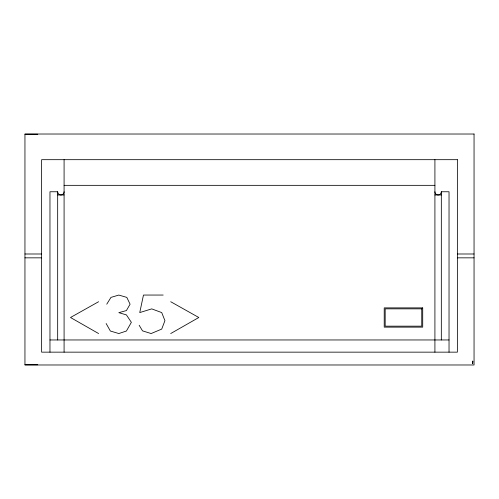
<?xml version="1.0" encoding="UTF-8"?>
<svg xmlns="http://www.w3.org/2000/svg" width="499" height="499" viewBox="0 0 499 499"><rect width="100%" height="100%" fill="white"/><g stroke="black" fill="none" stroke-linecap="round" stroke-linejoin="round"><path stroke-width="0.75" d="M106.749 304.203L110.971 297.385L118.818 295.071L126.808 297.385L130.083 304.203L126.415 310.565L118.818 312.661L126.415 314.9L131.362 322.342L126.415 331.018L118.818 333.544L110.36 331.018L106.144 323.52M170.714 333.544L198.814 317.501L170.714 301.727M98.602 301.727L70.502 317.501L98.602 333.544M24.95 134.243L37.781 134.243M64.084 185.341L434.916 185.341M64.084 191.759A3.206 3.206 0 0 1 60.878 194.966A3.206 3.206 0 0 1 57.672 191.759L49.969 191.759L49.969 352.151M434.916 191.759A3.206 3.206 0 0 0 438.122 194.966A3.206 3.206 0 0 0 441.328 191.759L449.031 191.759L449.031 352.151M57.672 194.966L64.084 194.966M434.916 194.966L441.328 194.966M24.95 253.991L41.629 253.991M457.371 253.991L474.05 253.991M24.95 257.84L41.629 257.84M457.371 257.84L474.05 257.84M163.185 295.052L143.469 295.052L139.751 312.58L151.721 308.881L161.72 312.58L164.932 320.67L161.72 329.084L151.135 333.544L142.521 330.868L139.165 325.261M49.969 339.962L449.031 339.962M24.95 364.757L37.781 364.757M441.328 191.759L441.328 339.962M434.916 159.68L434.916 352.151M64.084 159.68L64.084 352.151M57.672 191.759L57.672 339.962M474.05 134.019L24.95 134.019L24.95 364.981L474.05 364.981L474.05 134.019M457.371 159.68L41.629 159.68L41.629 352.151L457.371 352.151L457.371 159.68M422.709 307.883L384.218 307.883L384.218 327.132L422.709 327.132L422.709 307.883M421.749 308.844L385.178 308.844L385.178 326.165L421.749 326.165L421.749 308.844M472.765 361.133L472.659 363.702L472.765 361.133"/></g></svg>
